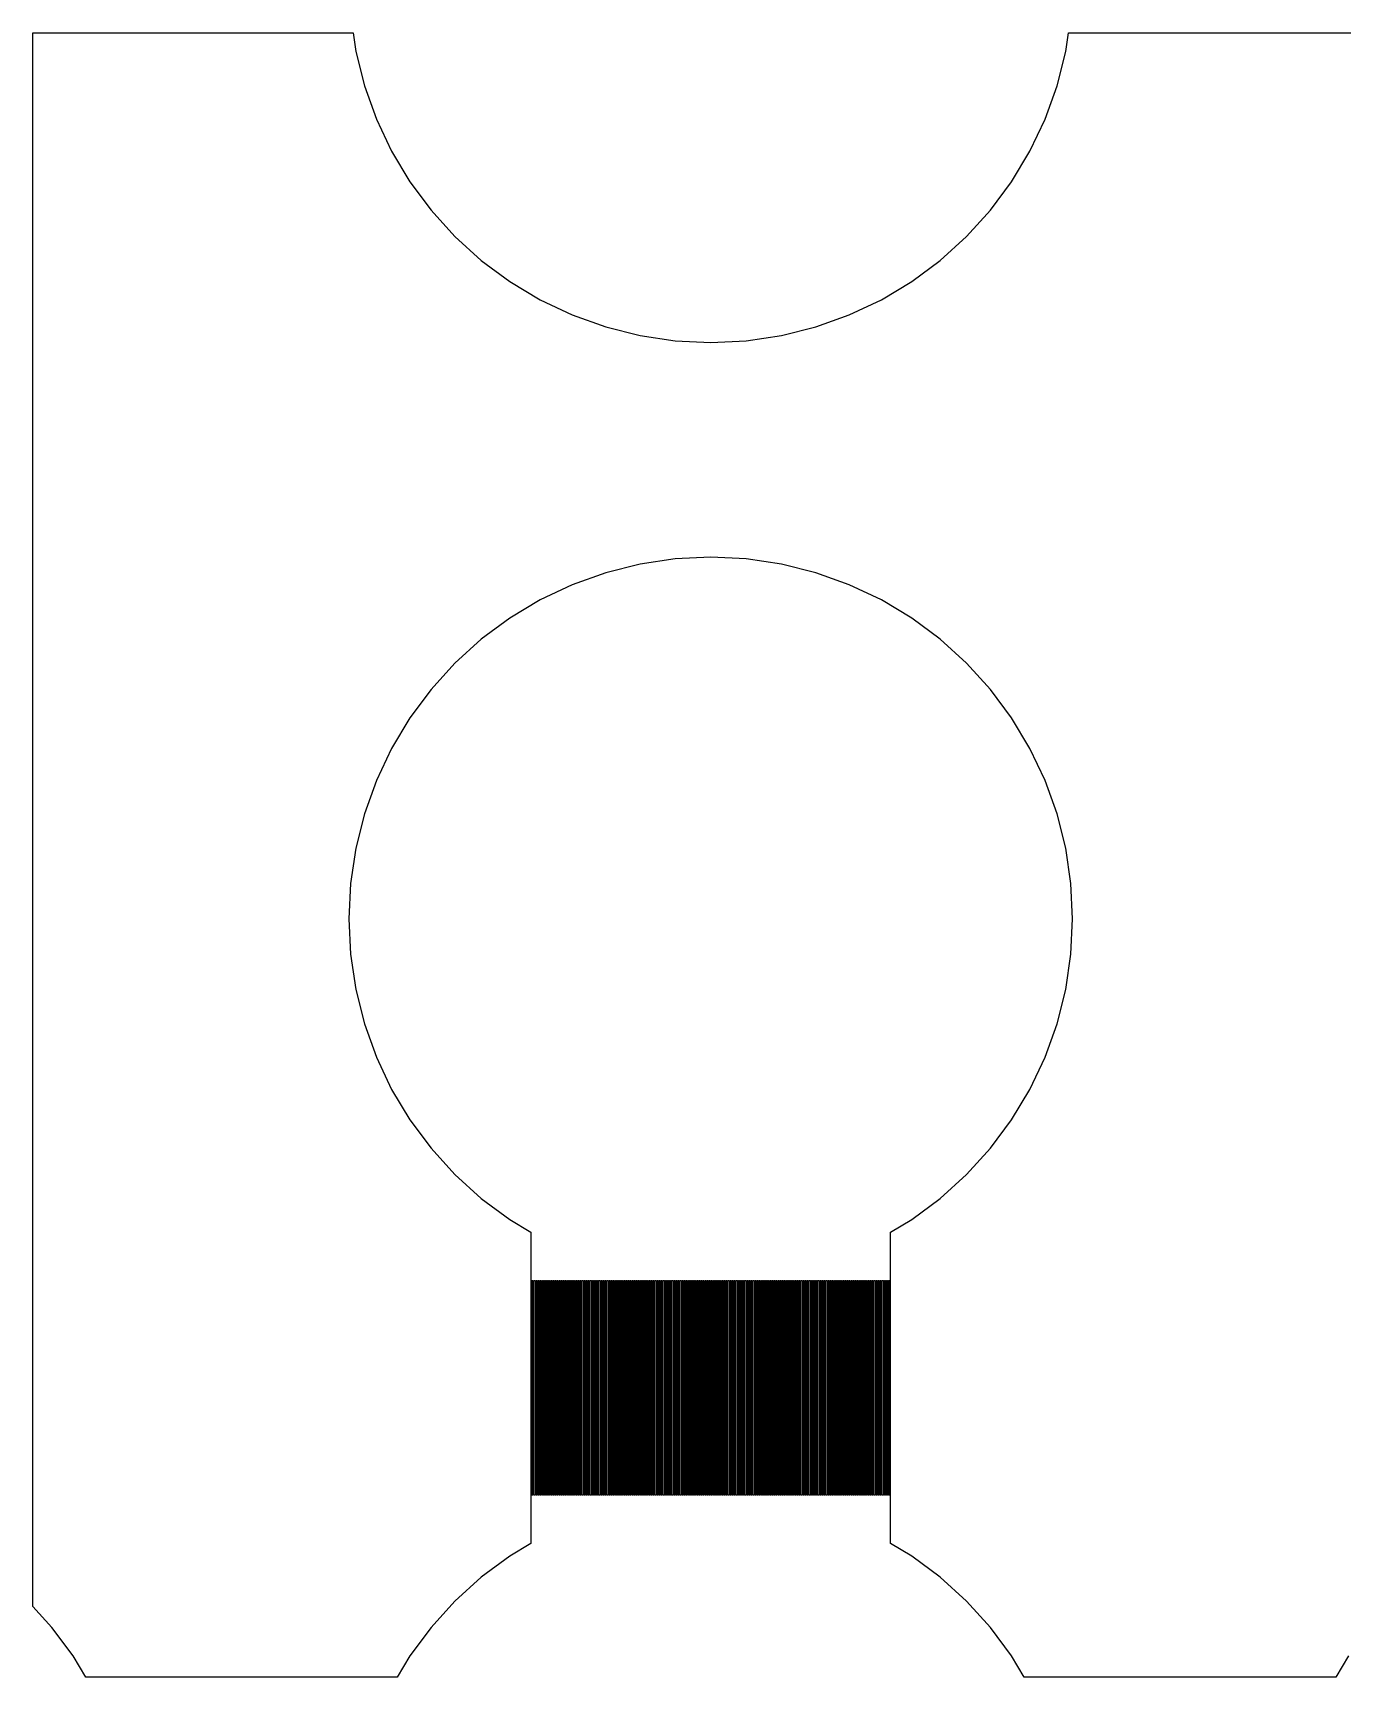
# Model space of a CAD drawing. Extents: x -10 to 91, y -24 to 82.
# Drawn here: x 28 to 40.55, y 37.23 to 53 of the extents above; entities that cross this region are included whole.
import ezdxf

# ---------------------------------------------------------------- set-up
doc = ezdxf.new("R2010")
doc.units = 0

msp = doc.modelspace()

# ---------------------------------------------------------------- linework, layer by layer
for p, q in [((28, 37.9025), (28, 53)), ((28, 53), (31.0704, 53)), ((31.0704, 53), (31.0967, 52.823)), ((37.9033, 52.823), (37.9296, 53)), ((37.9296, 53), (53, 53)), ((31.0967, 52.823), (31.1794, 52.4927)), ((37.8206, 52.4927), (37.9033, 52.823)), ((31.1794, 52.4927), (31.2941, 52.1721)), ((37.7059, 52.1721), (37.8206, 52.4927)), ((31.2941, 52.1721), (31.4397, 51.8643)), ((37.5603, 51.8643), (37.7059, 52.1721)), ((31.4397, 51.8643), (31.6148, 51.5722)), ((37.3852, 51.5722), (37.5603, 51.8643)), ((31.6148, 51.5722), (31.8177, 51.2987)), ((37.1823, 51.2987), (37.3852, 51.5722)), ((31.8177, 51.2987), (32.0463, 51.0463)), ((36.9537, 51.0463), (37.1823, 51.2987)), ((32.0463, 51.0463), (32.2987, 50.8177)), ((36.7013, 50.8177), (36.9537, 51.0463)), ((32.2987, 50.8177), (32.5722, 50.6148)), ((36.4278, 50.6148), (36.7013, 50.8177)), ((32.5722, 50.6148), (32.8643, 50.4397)), ((36.1357, 50.4397), (36.4278, 50.6148)), ((32.8643, 50.4397), (33.1721, 50.2941)), ((35.8279, 50.2941), (36.1357, 50.4397)), ((33.1721, 50.2941), (33.4927, 50.1794)), ((33.4927, 50.1794), (33.823, 50.0967)), ((35.177, 50.0967), (35.5073, 50.1794)), ((35.5073, 50.1794), (35.8279, 50.2941)), ((33.823, 50.0967), (34.1599, 50.0467)), ((34.1599, 50.0467), (34.5, 50.03)), ((34.5, 50.03), (34.8401, 50.0467)), ((34.8401, 50.0467), (35.177, 50.0967)), ((34.5, 47.97), (34.1599, 47.9533)), ((34.8401, 47.9533), (34.5, 47.97)), ((33.4927, 47.8206), (33.1721, 47.7059)), ((33.823, 47.9033), (33.4927, 47.8206)), ((34.1599, 47.9533), (33.823, 47.9033)), ((35.177, 47.9033), (34.8401, 47.9533)), ((35.5073, 47.8206), (35.177, 47.9033)), ((35.8279, 47.7059), (35.5073, 47.8206)), ((33.1721, 47.7059), (32.8643, 47.5603)), ((36.1357, 47.5603), (35.8279, 47.7059)), ((32.8643, 47.5603), (32.5722, 47.3852)), ((36.4278, 47.3852), (36.1357, 47.5603)), ((32.5722, 47.3852), (32.2987, 47.1823)), ((36.7013, 47.1823), (36.4278, 47.3852)), ((32.2987, 47.1823), (32.0463, 46.9537)), ((36.9537, 46.9537), (36.7013, 47.1823)), ((32.0463, 46.9537), (31.8177, 46.7013)), ((37.1823, 46.7013), (36.9537, 46.9537)), ((31.8177, 46.7013), (31.6148, 46.4278)), ((37.3852, 46.4278), (37.1823, 46.7013)), ((31.6148, 46.4278), (31.4397, 46.1357)), ((37.5603, 46.1357), (37.3852, 46.4278)), ((31.4397, 46.1357), (31.2941, 45.8279)), ((37.7059, 45.8279), (37.5603, 46.1357)), ((31.2941, 45.8279), (31.1794, 45.5073)), ((37.8206, 45.5073), (37.7059, 45.8279)), ((31.1794, 45.5073), (31.0967, 45.177)), ((37.9033, 45.177), (37.8206, 45.5073)), ((31.0967, 45.177), (31.0467, 44.8401)), ((37.9533, 44.8401), (37.9033, 45.177)), ((31.0467, 44.8401), (31.03, 44.5)), ((37.97, 44.5), (37.9533, 44.8401)), ((31.03, 44.5), (31.0467, 44.1599)), ((37.9533, 44.1599), (37.97, 44.5)), ((31.0467, 44.1599), (31.0967, 43.823)), ((37.9033, 43.823), (37.9533, 44.1599)), ((31.0967, 43.823), (31.1794, 43.4927)), ((37.8206, 43.4927), (37.9033, 43.823)), ((31.1794, 43.4927), (31.2941, 43.1721)), ((37.7059, 43.1721), (37.8206, 43.4927)), ((31.2941, 43.1721), (31.4397, 42.8642)), ((37.5603, 42.8642), (37.7059, 43.1721)), ((31.4397, 42.8642), (31.6148, 42.5722)), ((37.3852, 42.5722), (37.5603, 42.8642)), ((31.6148, 42.5722), (31.8177, 42.2986)), ((37.1823, 42.2986), (37.3852, 42.5722)), ((31.8177, 42.2986), (32.0463, 42.0463)), ((36.9537, 42.0463), (37.1823, 42.2986)), ((32.0463, 42.0463), (32.2987, 41.8176)), ((36.7013, 41.8176), (36.9537, 42.0463)), ((32.2987, 41.8176), (32.5722, 41.6148)), ((36.4278, 41.6148), (36.7013, 41.8176)), ((32.5722, 41.6148), (32.775, 41.4932)), ((32.775, 41.4932), (32.775, 38.5068)), ((36.225, 41.4932), (36.4278, 41.6148)), ((36.225, 38.5068), (36.225, 41.4932)), ((32.785, 38.97), (32.785, 41.03)), ((32.785, 41.03), (32.795, 41.03)), ((32.795, 41.03), (32.795, 38.97)), ((32.805, 38.97), (32.805, 41.03)), ((32.805, 41.03), (32.815, 41.03)), ((32.815, 41.03), (32.815, 38.97)), ((32.825, 38.97), (32.825, 41.03)), ((32.825, 41.03), (32.835, 41.03)), ((32.835, 41.03), (32.835, 38.97)), ((32.845, 38.97), (32.845, 41.03)), ((32.845, 41.03), (32.855, 41.03)), ((32.855, 41.03), (32.855, 38.97)), ((32.865, 38.97), (32.865, 41.03)), ((32.865, 41.03), (32.875, 41.03)), ((32.875, 41.03), (32.875, 38.97)), ((32.885, 38.97), (32.885, 41.03)), ((32.885, 41.03), (32.895, 41.03)), ((32.895, 41.03), (32.895, 38.97)), ((32.905, 38.97), (32.905, 41.03)), ((32.905, 41.03), (32.915, 41.03)), ((32.915, 41.03), (32.915, 38.97)), ((32.925, 38.97), (32.925, 41.03)), ((32.925, 41.03), (32.935, 41.03)), ((32.935, 41.03), (32.935, 38.97)), ((32.945, 38.97), (32.945, 41.03)), ((32.945, 41.03), (32.955, 41.03)), ((32.955, 41.03), (32.955, 38.97)), ((32.965, 38.97), (32.965, 41.03)), ((32.965, 41.03), (32.975, 41.03)), ((32.975, 41.03), (32.975, 38.97)), ((32.985, 38.97), (32.985, 41.03)), ((32.985, 41.03), (32.995, 41.03)), ((32.995, 41.03), (32.995, 38.97)), ((33.005, 38.97), (33.005, 41.03)), ((33.005, 41.03), (33.015, 41.03)), ((33.015, 41.03), (33.015, 38.97)), ((33.025, 38.97), (33.025, 41.03)), ((33.025, 41.03), (33.035, 41.03)), ((33.035, 41.03), (33.035, 38.97)), ((33.045, 38.97), (33.045, 41.03)), ((33.045, 41.03), (33.055, 41.03)), ((33.055, 41.03), (33.055, 38.97)), ((33.065, 38.97), (33.065, 41.03)), ((33.065, 41.03), (33.075, 41.03)), ((33.075, 41.03), (33.075, 38.97)), ((33.085, 38.97), (33.085, 41.03)), ((33.085, 41.03), (33.095, 41.03)), ((33.095, 41.03), (33.095, 38.97)), ((33.105, 38.97), (33.105, 41.03)), ((33.105, 41.03), (33.115, 41.03)), ((33.115, 41.03), (33.115, 38.97)), ((33.125, 38.97), (33.125, 41.03)), ((33.125, 41.03), (33.135, 41.03)), ((33.135, 41.03), (33.135, 38.97)), ((33.145, 38.97), (33.145, 41.03)), ((33.145, 41.03), (33.155, 41.03)), ((33.155, 41.03), (33.155, 38.97)), ((33.165, 38.97), (33.165, 41.03)), ((33.165, 41.03), (33.175, 41.03)), ((33.175, 41.03), (33.175, 38.97)), ((33.185, 38.97), (33.185, 41.03)), ((33.185, 41.03), (33.195, 41.03)), ((33.195, 41.03), (33.195, 38.97)), ((33.205, 38.97), (33.205, 41.03)), ((33.205, 41.03), (33.215, 41.03)), ((33.215, 41.03), (33.215, 38.97)), ((33.225, 38.97), (33.225, 41.03)), ((33.225, 41.03), (33.235, 41.03)), ((33.235, 41.03), (33.235, 38.97)), ((33.245, 38.97), (33.245, 41.03)), ((33.245, 41.03), (33.255, 41.03)), ((33.255, 41.03), (33.255, 38.97)), ((33.265, 38.97), (33.265, 41.03)), ((33.265, 41.03), (33.275, 41.03)), ((33.275, 41.03), (33.275, 38.97)), ((33.285, 38.97), (33.285, 41.03)), ((33.285, 41.03), (33.295, 41.03)), ((33.295, 41.03), (33.295, 38.97)), ((33.305, 38.97), (33.305, 41.03)), ((33.305, 41.03), (33.315, 41.03)), ((33.315, 41.03), (33.315, 38.97)), ((33.325, 38.97), (33.325, 41.03)), ((33.325, 41.03), (33.335, 41.03)), ((33.335, 41.03), (33.335, 38.97)), ((33.345, 38.97), (33.345, 41.03)), ((33.345, 41.03), (33.355, 41.03)), ((33.355, 41.03), (33.355, 38.97)), ((33.365, 38.97), (33.365, 41.03)), ((33.365, 41.03), (33.375, 41.03)), ((33.375, 41.03), (33.375, 38.97)), ((33.385, 38.97), (33.385, 41.03)), ((33.385, 41.03), (33.395, 41.03)), ((33.395, 41.03), (33.395, 38.97)), ((33.405, 38.97), (33.405, 41.03)), ((33.405, 41.03), (33.415, 41.03)), ((33.415, 41.03), (33.415, 38.97)), ((33.425, 38.97), (33.425, 41.03)), ((33.425, 41.03), (33.435, 41.03)), ((33.435, 41.03), (33.435, 38.97)), ((33.445, 38.97), (33.445, 41.03)), ((33.445, 41.03), (33.455, 41.03)), ((33.455, 41.03), (33.455, 38.97)), ((33.465, 38.97), (33.465, 41.03)), ((33.465, 41.03), (33.475, 41.03)), ((33.475, 41.03), (33.475, 38.97)), ((33.485, 38.97), (33.485, 41.03)), ((33.485, 41.03), (33.495, 41.03)), ((33.495, 41.03), (33.495, 38.97)), ((33.505, 38.97), (33.505, 41.03)), ((33.505, 41.03), (33.515, 41.03)), ((33.515, 41.03), (33.515, 38.97)), ((33.525, 38.97), (33.525, 41.03)), ((33.525, 41.03), (33.535, 41.03)), ((33.535, 41.03), (33.535, 38.97)), ((33.545, 38.97), (33.545, 41.03)), ((33.545, 41.03), (33.555, 41.03)), ((33.555, 41.03), (33.555, 38.97)), ((33.565, 38.97), (33.565, 41.03)), ((33.565, 41.03), (33.575, 41.03)), ((33.575, 41.03), (33.575, 38.97)), ((33.585, 38.97), (33.585, 41.03)), ((33.585, 41.03), (33.595, 41.03)), ((33.595, 41.03), (33.595, 38.97)), ((33.605, 38.97), (33.605, 41.03)), ((33.605, 41.03), (33.615, 41.03)), ((33.615, 41.03), (33.615, 38.97)), ((33.625, 38.97), (33.625, 41.03)), ((33.625, 41.03), (33.635, 41.03)), ((33.635, 41.03), (33.635, 38.97)), ((33.645, 38.97), (33.645, 41.03)), ((33.645, 41.03), (33.655, 41.03)), ((33.655, 41.03), (33.655, 38.97)), ((33.665, 38.97), (33.665, 41.03)), ((33.665, 41.03), (33.675, 41.03)), ((33.675, 41.03), (33.675, 38.97)), ((33.685, 38.97), (33.685, 41.03)), ((33.685, 41.03), (33.695, 41.03)), ((33.695, 41.03), (33.695, 38.97)), ((33.705, 38.97), (33.705, 41.03)), ((33.705, 41.03), (33.715, 41.03)), ((33.715, 41.03), (33.715, 38.97)), ((33.725, 38.97), (33.725, 41.03)), ((33.725, 41.03), (33.735, 41.03)), ((33.735, 41.03), (33.735, 38.97)), ((33.745, 38.97), (33.745, 41.03)), ((33.745, 41.03), (33.755, 41.03)), ((33.755, 41.03), (33.755, 38.97)), ((33.765, 38.97), (33.765, 41.03)), ((33.765, 41.03), (33.775, 41.03)), ((33.775, 41.03), (33.775, 38.97)), ((33.785, 38.97), (33.785, 41.03)), ((33.785, 41.03), (33.795, 41.03)), ((33.795, 41.03), (33.795, 38.97)), ((33.805, 38.97), (33.805, 41.03)), ((33.805, 41.03), (33.815, 41.03)), ((33.815, 41.03), (33.815, 38.97)), ((33.825, 38.97), (33.825, 41.03)), ((33.825, 41.03), (33.835, 41.03)), ((33.835, 41.03), (33.835, 38.97)), ((33.845, 38.97), (33.845, 41.03)), ((33.845, 41.03), (33.855, 41.03)), ((33.855, 41.03), (33.855, 38.97)), ((33.865, 38.97), (33.865, 41.03)), ((33.865, 41.03), (33.875, 41.03)), ((33.875, 41.03), (33.875, 38.97)), ((33.885, 38.97), (33.885, 41.03)), ((33.885, 41.03), (33.895, 41.03)), ((33.895, 41.03), (33.895, 38.97)), ((33.905, 38.97), (33.905, 41.03)), ((33.905, 41.03), (33.915, 41.03)), ((33.915, 41.03), (33.915, 38.97)), ((33.925, 38.97), (33.925, 41.03)), ((33.925, 41.03), (33.935, 41.03)), ((33.935, 41.03), (33.935, 38.97)), ((33.945, 38.97), (33.945, 41.03)), ((33.945, 41.03), (33.955, 41.03)), ((33.955, 41.03), (33.955, 38.97)), ((33.965, 38.97), (33.965, 41.03)), ((33.965, 41.03), (33.975, 41.03)), ((33.975, 41.03), (33.975, 38.97)), ((33.985, 38.97), (33.985, 41.03)), ((33.985, 41.03), (33.995, 41.03)), ((33.995, 41.03), (33.995, 38.97)), ((34.005, 38.97), (34.005, 41.03)), ((34.005, 41.03), (34.015, 41.03)), ((34.015, 41.03), (34.015, 38.97)), ((34.025, 38.97), (34.025, 41.03)), ((34.025, 41.03), (34.035, 41.03)), ((34.035, 41.03), (34.035, 38.97)), ((34.045, 38.97), (34.045, 41.03)), ((34.045, 41.03), (34.055, 41.03)), ((34.055, 41.03), (34.055, 38.97)), ((34.065, 38.97), (34.065, 41.03)), ((34.065, 41.03), (34.075, 41.03)), ((34.075, 41.03), (34.075, 38.97)), ((34.085, 38.97), (34.085, 41.03)), ((34.085, 41.03), (34.095, 41.03)), ((34.095, 41.03), (34.095, 38.97)), ((34.105, 38.97), (34.105, 41.03)), ((34.105, 41.03), (34.115, 41.03)), ((34.115, 41.03), (34.115, 38.97)), ((34.125, 38.97), (34.125, 41.03)), ((34.125, 41.03), (34.135, 41.03)), ((34.135, 41.03), (34.135, 38.97)), ((34.145, 38.97), (34.145, 41.03)), ((34.145, 41.03), (34.155, 41.03)), ((34.155, 41.03), (34.155, 38.97)), ((34.165, 38.97), (34.165, 41.03)), ((34.165, 41.03), (34.175, 41.03)), ((34.175, 41.03), (34.175, 38.97)), ((34.185, 38.97), (34.185, 41.03)), ((34.185, 41.03), (34.195, 41.03)), ((34.195, 41.03), (34.195, 38.97)), ((34.205, 38.97), (34.205, 41.03)), ((34.205, 41.03), (34.215, 41.03)), ((34.215, 41.03), (34.215, 38.97)), ((34.225, 38.97), (34.225, 41.03)), ((34.225, 41.03), (34.235, 41.03)), ((34.235, 41.03), (34.235, 38.97)), ((34.245, 38.97), (34.245, 41.03)), ((34.245, 41.03), (34.255, 41.03)), ((34.255, 41.03), (34.255, 38.97)), ((34.265, 38.97), (34.265, 41.03)), ((34.265, 41.03), (34.275, 41.03)), ((34.275, 41.03), (34.275, 38.97)), ((34.285, 38.97), (34.285, 41.03)), ((34.285, 41.03), (34.295, 41.03)), ((34.295, 41.03), (34.295, 38.97)), ((34.305, 38.97), (34.305, 41.03)), ((34.305, 41.03), (34.315, 41.03)), ((34.315, 41.03), (34.315, 38.97)), ((34.325, 38.97), (34.325, 41.03)), ((34.325, 41.03), (34.335, 41.03)), ((34.335, 41.03), (34.335, 38.97)), ((34.345, 38.97), (34.345, 41.03)), ((34.345, 41.03), (34.355, 41.03)), ((34.355, 41.03), (34.355, 38.97)), ((34.365, 38.97), (34.365, 41.03)), ((34.365, 41.03), (34.375, 41.03)), ((34.375, 41.03), (34.375, 38.97)), ((34.385, 38.97), (34.385, 41.03)), ((34.385, 41.03), (34.395, 41.03)), ((34.395, 41.03), (34.395, 38.97)), ((34.405, 38.97), (34.405, 41.03)), ((34.405, 41.03), (34.415, 41.03)), ((34.415, 41.03), (34.415, 38.97)), ((34.425, 38.97), (34.425, 41.03)), ((34.425, 41.03), (34.435, 41.03)), ((34.435, 41.03), (34.435, 38.97)), ((34.445, 38.97), (34.445, 41.03)), ((34.445, 41.03), (34.455, 41.03)), ((34.455, 41.03), (34.455, 38.97)), ((34.465, 38.97), (34.465, 41.03)), ((34.465, 41.03), (34.475, 41.03)), ((34.475, 41.03), (34.475, 38.97)), ((34.485, 38.97), (34.485, 41.03)), ((34.485, 41.03), (34.495, 41.03)), ((34.495, 41.03), (34.495, 38.97)), ((34.505, 38.97), (34.505, 41.03)), ((34.505, 41.03), (34.515, 41.03)), ((34.515, 41.03), (34.515, 38.97)), ((34.525, 38.97), (34.525, 41.03)), ((34.525, 41.03), (34.535, 41.03)), ((34.535, 41.03), (34.535, 38.97)), ((34.545, 38.97), (34.545, 41.03)), ((34.545, 41.03), (34.555, 41.03)), ((34.555, 41.03), (34.555, 38.97)), ((34.565, 38.97), (34.565, 41.03)), ((34.565, 41.03), (34.575, 41.03)), ((34.575, 41.03), (34.575, 38.97)), ((34.585, 38.97), (34.585, 41.03)), ((34.585, 41.03), (34.595, 41.03)), ((34.595, 41.03), (34.595, 38.97)), ((34.605, 38.97), (34.605, 41.03)), ((34.605, 41.03), (34.615, 41.03)), ((34.615, 41.03), (34.615, 38.97)), ((34.625, 38.97), (34.625, 41.03)), ((34.625, 41.03), (34.635, 41.03)), ((34.635, 41.03), (34.635, 38.97)), ((34.645, 38.97), (34.645, 41.03)), ((34.645, 41.03), (34.655, 41.03)), ((34.655, 41.03), (34.655, 38.97)), ((34.665, 38.97), (34.665, 41.03)), ((34.665, 41.03), (34.675, 41.03)), ((34.675, 41.03), (34.675, 38.97)), ((34.685, 38.97), (34.685, 41.03)), ((34.685, 41.03), (34.695, 41.03)), ((34.695, 41.03), (34.695, 38.97)), ((34.705, 38.97), (34.705, 41.03)), ((34.705, 41.03), (34.715, 41.03)), ((34.715, 41.03), (34.715, 38.97)), ((34.725, 38.97), (34.725, 41.03)), ((34.725, 41.03), (34.735, 41.03)), ((34.735, 41.03), (34.735, 38.97)), ((34.745, 38.97), (34.745, 41.03)), ((34.745, 41.03), (34.755, 41.03)), ((34.755, 41.03), (34.755, 38.97)), ((34.765, 38.97), (34.765, 41.03)), ((34.765, 41.03), (34.775, 41.03)), ((34.775, 41.03), (34.775, 38.97)), ((34.785, 38.97), (34.785, 41.03)), ((34.785, 41.03), (34.795, 41.03)), ((34.795, 41.03), (34.795, 38.97)), ((34.805, 38.97), (34.805, 41.03)), ((34.805, 41.03), (34.815, 41.03)), ((34.815, 41.03), (34.815, 38.97)), ((34.825, 38.97), (34.825, 41.03)), ((34.825, 41.03), (34.835, 41.03)), ((34.835, 41.03), (34.835, 38.97)), ((34.845, 38.97), (34.845, 41.03)), ((34.845, 41.03), (34.855, 41.03)), ((34.855, 41.03), (34.855, 38.97)), ((34.865, 38.97), (34.865, 41.03)), ((34.865, 41.03), (34.875, 41.03)), ((34.875, 41.03), (34.875, 38.97)), ((34.885, 38.97), (34.885, 41.03)), ((34.885, 41.03), (34.895, 41.03)), ((34.895, 41.03), (34.895, 38.97)), ((34.905, 38.97), (34.905, 41.03)), ((34.905, 41.03), (34.915, 41.03)), ((34.915, 41.03), (34.915, 38.97)), ((34.925, 38.97), (34.925, 41.03)), ((34.925, 41.03), (34.935, 41.03)), ((34.935, 41.03), (34.935, 38.97)), ((34.945, 38.97), (34.945, 41.03)), ((34.945, 41.03), (34.955, 41.03)), ((34.955, 41.03), (34.955, 38.97)), ((34.965, 38.97), (34.965, 41.03)), ((34.965, 41.03), (34.975, 41.03)), ((34.975, 41.03), (34.975, 38.97)), ((34.985, 38.97), (34.985, 41.03)), ((34.985, 41.03), (34.995, 41.03)), ((34.995, 41.03), (34.995, 38.97)), ((35.005, 38.97), (35.005, 41.03)), ((35.005, 41.03), (35.015, 41.03)), ((35.015, 41.03), (35.015, 38.97)), ((35.025, 38.97), (35.025, 41.03)), ((35.025, 41.03), (35.035, 41.03)), ((35.035, 41.03), (35.035, 38.97)), ((35.045, 38.97), (35.045, 41.03)), ((35.045, 41.03), (35.055, 41.03)), ((35.055, 41.03), (35.055, 38.97)), ((35.065, 38.97), (35.065, 41.03)), ((35.065, 41.03), (35.075, 41.03)), ((35.075, 41.03), (35.075, 38.97)), ((35.085, 38.97), (35.085, 41.03)), ((35.085, 41.03), (35.095, 41.03)), ((35.095, 41.03), (35.095, 38.97)), ((35.105, 38.97), (35.105, 41.03)), ((35.105, 41.03), (35.115, 41.03)), ((35.115, 41.03), (35.115, 38.97)), ((35.125, 38.97), (35.125, 41.03)), ((35.125, 41.03), (35.135, 41.03)), ((35.135, 41.03), (35.135, 38.97)), ((35.145, 38.97), (35.145, 41.03)), ((35.145, 41.03), (35.155, 41.03)), ((35.155, 41.03), (35.155, 38.97)), ((35.165, 38.97), (35.165, 41.03)), ((35.165, 41.03), (35.175, 41.03)), ((35.175, 41.03), (35.175, 38.97)), ((35.185, 38.97), (35.185, 41.03)), ((35.185, 41.03), (35.195, 41.03)), ((35.195, 41.03), (35.195, 38.97)), ((35.205, 38.97), (35.205, 41.03)), ((35.205, 41.03), (35.215, 41.03)), ((35.215, 41.03), (35.215, 38.97)), ((35.225, 38.97), (35.225, 41.03)), ((35.225, 41.03), (35.235, 41.03)), ((35.235, 41.03), (35.235, 38.97)), ((35.245, 38.97), (35.245, 41.03)), ((35.245, 41.03), (35.255, 41.03)), ((35.255, 41.03), (35.255, 38.97)), ((35.265, 38.97), (35.265, 41.03)), ((35.265, 41.03), (35.275, 41.03)), ((35.275, 41.03), (35.275, 38.97)), ((35.285, 38.97), (35.285, 41.03)), ((35.285, 41.03), (35.295, 41.03)), ((35.295, 41.03), (35.295, 38.97)), ((35.305, 38.97), (35.305, 41.03)), ((35.305, 41.03), (35.315, 41.03)), ((35.315, 41.03), (35.315, 38.97)), ((35.325, 38.97), (35.325, 41.03)), ((35.325, 41.03), (35.335, 41.03)), ((35.335, 41.03), (35.335, 38.97)), ((35.345, 38.97), (35.345, 41.03)), ((35.345, 41.03), (35.355, 41.03)), ((35.355, 41.03), (35.355, 38.97)), ((35.365, 38.97), (35.365, 41.03)), ((35.365, 41.03), (35.375, 41.03)), ((35.375, 41.03), (35.375, 38.97)), ((35.385, 38.97), (35.385, 41.03)), ((35.385, 41.03), (35.395, 41.03)), ((35.395, 41.03), (35.395, 38.97)), ((35.405, 38.97), (35.405, 41.03)), ((35.405, 41.03), (35.415, 41.03)), ((35.415, 41.03), (35.415, 38.97)), ((35.425, 38.97), (35.425, 41.03)), ((35.425, 41.03), (35.435, 41.03)), ((35.435, 41.03), (35.435, 38.97)), ((35.445, 38.97), (35.445, 41.03)), ((35.445, 41.03), (35.455, 41.03)), ((35.455, 41.03), (35.455, 38.97)), ((35.465, 38.97), (35.465, 41.03)), ((35.465, 41.03), (35.475, 41.03)), ((35.475, 41.03), (35.475, 38.97)), ((35.485, 38.97), (35.485, 41.03)), ((35.485, 41.03), (35.495, 41.03)), ((35.495, 41.03), (35.495, 38.97)), ((35.505, 38.97), (35.505, 41.03)), ((35.505, 41.03), (35.515, 41.03)), ((35.515, 41.03), (35.515, 38.97)), ((35.525, 38.97), (35.525, 41.03)), ((35.525, 41.03), (35.535, 41.03)), ((35.535, 41.03), (35.535, 38.97)), ((35.545, 38.97), (35.545, 41.03)), ((35.545, 41.03), (35.555, 41.03)), ((35.555, 41.03), (35.555, 38.97)), ((35.565, 38.97), (35.565, 41.03)), ((35.565, 41.03), (35.575, 41.03)), ((35.575, 41.03), (35.575, 38.97)), ((35.585, 38.97), (35.585, 41.03)), ((35.585, 41.03), (35.595, 41.03)), ((35.595, 41.03), (35.595, 38.97)), ((35.605, 38.97), (35.605, 41.03)), ((35.605, 41.03), (35.615, 41.03)), ((35.615, 41.03), (35.615, 38.97)), ((35.625, 38.97), (35.625, 41.03)), ((35.625, 41.03), (35.635, 41.03)), ((35.635, 41.03), (35.635, 38.97)), ((35.645, 38.97), (35.645, 41.03)), ((35.645, 41.03), (35.655, 41.03)), ((35.655, 41.03), (35.655, 38.97)), ((35.665, 38.97), (35.665, 41.03)), ((35.665, 41.03), (35.675, 41.03)), ((35.675, 41.03), (35.675, 38.97)), ((35.685, 38.97), (35.685, 41.03)), ((35.685, 41.03), (35.695, 41.03)), ((35.695, 41.03), (35.695, 38.97)), ((35.705, 38.97), (35.705, 41.03)), ((35.705, 41.03), (35.715, 41.03)), ((35.715, 41.03), (35.715, 38.97)), ((35.725, 38.97), (35.725, 41.03)), ((35.725, 41.03), (35.735, 41.03)), ((35.735, 41.03), (35.735, 38.97)), ((35.745, 38.97), (35.745, 41.03)), ((35.745, 41.03), (35.755, 41.03)), ((35.755, 41.03), (35.755, 38.97)), ((35.765, 38.97), (35.765, 41.03)), ((35.765, 41.03), (35.775, 41.03)), ((35.775, 41.03), (35.775, 38.97)), ((35.785, 38.97), (35.785, 41.03)), ((35.785, 41.03), (35.795, 41.03)), ((35.795, 41.03), (35.795, 38.97)), ((35.805, 38.97), (35.805, 41.03)), ((35.805, 41.03), (35.815, 41.03)), ((35.815, 41.03), (35.815, 38.97)), ((35.825, 38.97), (35.825, 41.03)), ((35.825, 41.03), (35.835, 41.03)), ((35.835, 41.03), (35.835, 38.97)), ((35.845, 38.97), (35.845, 41.03)), ((35.845, 41.03), (35.855, 41.03)), ((35.855, 41.03), (35.855, 38.97)), ((35.865, 38.97), (35.865, 41.03)), ((35.865, 41.03), (35.875, 41.03)), ((35.875, 41.03), (35.875, 38.97)), ((35.885, 38.97), (35.885, 41.03)), ((35.885, 41.03), (35.895, 41.03)), ((35.895, 41.03), (35.895, 38.97)), ((35.905, 38.97), (35.905, 41.03)), ((35.905, 41.03), (35.915, 41.03)), ((35.915, 41.03), (35.915, 38.97)), ((35.925, 38.97), (35.925, 41.03)), ((35.925, 41.03), (35.935, 41.03)), ((35.935, 41.03), (35.935, 38.97)), ((35.945, 38.97), (35.945, 41.03)), ((35.945, 41.03), (35.955, 41.03)), ((35.955, 41.03), (35.955, 38.97)), ((35.965, 38.97), (35.965, 41.03)), ((35.965, 41.03), (35.975, 41.03)), ((35.975, 41.03), (35.975, 38.97)), ((35.985, 38.97), (35.985, 41.03)), ((35.985, 41.03), (35.995, 41.03)), ((35.995, 41.03), (35.995, 38.97)), ((36.005, 38.97), (36.005, 41.03)), ((36.005, 41.03), (36.015, 41.03)), ((36.015, 41.03), (36.015, 38.97)), ((36.025, 38.97), (36.025, 41.03)), ((36.025, 41.03), (36.035, 41.03)), ((36.035, 41.03), (36.035, 38.97)), ((36.045, 38.97), (36.045, 41.03)), ((36.045, 41.03), (36.055, 41.03)), ((36.055, 41.03), (36.055, 38.97)), ((36.065, 38.97), (36.065, 41.03)), ((36.065, 41.03), (36.075, 41.03)), ((36.075, 41.03), (36.075, 38.97)), ((36.085, 38.97), (36.085, 41.03)), ((36.085, 41.03), (36.095, 41.03)), ((36.095, 41.03), (36.095, 38.97)), ((36.105, 38.97), (36.105, 41.03)), ((36.105, 41.03), (36.115, 41.03)), ((36.115, 41.03), (36.115, 38.97)), ((36.125, 38.97), (36.125, 41.03)), ((36.125, 41.03), (36.135, 41.03)), ((36.135, 41.03), (36.135, 38.97)), ((36.145, 38.97), (36.145, 41.03)), ((36.145, 41.03), (36.155, 41.03)), ((36.155, 41.03), (36.155, 38.97)), ((36.165, 38.97), (36.165, 41.03)), ((36.165, 41.03), (36.175, 41.03)), ((36.175, 41.03), (36.175, 38.97)), ((36.185, 38.97), (36.185, 41.03)), ((36.185, 41.03), (36.195, 41.03)), ((36.195, 41.03), (36.195, 38.97)), ((36.205, 38.97), (36.205, 41.03)), ((36.205, 41.03), (36.215, 41.03)), ((36.215, 41.03), (36.215, 38.97)), ((32.795, 38.97), (32.785, 38.97)), ((32.815, 38.97), (32.805, 38.97)), ((32.835, 38.97), (32.825, 38.97)), ((32.855, 38.97), (32.845, 38.97)), ((32.875, 38.97), (32.865, 38.97)), ((32.895, 38.97), (32.885, 38.97)), ((32.915, 38.97), (32.905, 38.97)), ((32.935, 38.97), (32.925, 38.97)), ((32.955, 38.97), (32.945, 38.97)), ((32.975, 38.97), (32.965, 38.97)), ((32.995, 38.97), (32.985, 38.97)), ((33.015, 38.97), (33.005, 38.97)), ((33.035, 38.97), (33.025, 38.97)), ((33.055, 38.97), (33.045, 38.97)), ((33.075, 38.97), (33.065, 38.97)), ((33.095, 38.97), (33.085, 38.97)), ((33.115, 38.97), (33.105, 38.97)), ((33.135, 38.97), (33.125, 38.97)), ((33.155, 38.97), (33.145, 38.97)), ((33.175, 38.97), (33.165, 38.97)), ((33.195, 38.97), (33.185, 38.97)), ((33.215, 38.97), (33.205, 38.97)), ((33.235, 38.97), (33.225, 38.97)), ((33.255, 38.97), (33.245, 38.97)), ((33.275, 38.97), (33.265, 38.97)), ((33.295, 38.97), (33.285, 38.97)), ((33.315, 38.97), (33.305, 38.97)), ((33.335, 38.97), (33.325, 38.97)), ((33.355, 38.97), (33.345, 38.97)), ((33.375, 38.97), (33.365, 38.97)), ((33.395, 38.97), (33.385, 38.97)), ((33.415, 38.97), (33.405, 38.97)), ((33.435, 38.97), (33.425, 38.97)), ((33.455, 38.97), (33.445, 38.97)), ((33.475, 38.97), (33.465, 38.97)), ((33.495, 38.97), (33.485, 38.97)), ((33.515, 38.97), (33.505, 38.97)), ((33.535, 38.97), (33.525, 38.97)), ((33.555, 38.97), (33.545, 38.97)), ((33.575, 38.97), (33.565, 38.97)), ((33.595, 38.97), (33.585, 38.97)), ((33.615, 38.97), (33.605, 38.97)), ((33.635, 38.97), (33.625, 38.97)), ((33.655, 38.97), (33.645, 38.97)), ((33.675, 38.97), (33.665, 38.97)), ((33.695, 38.97), (33.685, 38.97)), ((33.715, 38.97), (33.705, 38.97)), ((33.735, 38.97), (33.725, 38.97)), ((33.755, 38.97), (33.745, 38.97)), ((33.775, 38.97), (33.765, 38.97)), ((33.795, 38.97), (33.785, 38.97)), ((33.815, 38.97), (33.805, 38.97)), ((33.835, 38.97), (33.825, 38.97)), ((33.855, 38.97), (33.845, 38.97)), ((33.875, 38.97), (33.865, 38.97)), ((33.895, 38.97), (33.885, 38.97)), ((33.915, 38.97), (33.905, 38.97)), ((33.935, 38.97), (33.925, 38.97)), ((33.955, 38.97), (33.945, 38.97)), ((33.975, 38.97), (33.965, 38.97)), ((33.995, 38.97), (33.985, 38.97)), ((34.015, 38.97), (34.005, 38.97)), ((34.035, 38.97), (34.025, 38.97)), ((34.055, 38.97), (34.045, 38.97)), ((34.075, 38.97), (34.065, 38.97)), ((34.095, 38.97), (34.085, 38.97)), ((34.115, 38.97), (34.105, 38.97)), ((34.135, 38.97), (34.125, 38.97)), ((34.155, 38.97), (34.145, 38.97)), ((34.175, 38.97), (34.165, 38.97)), ((34.195, 38.97), (34.185, 38.97)), ((34.215, 38.97), (34.205, 38.97)), ((34.235, 38.97), (34.225, 38.97)), ((34.255, 38.97), (34.245, 38.97)), ((34.275, 38.97), (34.265, 38.97)), ((34.295, 38.97), (34.285, 38.97)), ((34.315, 38.97), (34.305, 38.97)), ((34.335, 38.97), (34.325, 38.97)), ((34.355, 38.97), (34.345, 38.97)), ((34.375, 38.97), (34.365, 38.97)), ((34.395, 38.97), (34.385, 38.97)), ((34.415, 38.97), (34.405, 38.97)), ((34.435, 38.97), (34.425, 38.97)), ((34.455, 38.97), (34.445, 38.97)), ((34.475, 38.97), (34.465, 38.97)), ((34.495, 38.97), (34.485, 38.97)), ((34.515, 38.97), (34.505, 38.97)), ((34.535, 38.97), (34.525, 38.97)), ((34.555, 38.97), (34.545, 38.97)), ((34.575, 38.97), (34.565, 38.97)), ((34.595, 38.97), (34.585, 38.97)), ((34.615, 38.97), (34.605, 38.97)), ((34.635, 38.97), (34.625, 38.97)), ((34.655, 38.97), (34.645, 38.97)), ((34.675, 38.97), (34.665, 38.97)), ((34.695, 38.97), (34.685, 38.97)), ((34.715, 38.97), (34.705, 38.97)), ((34.735, 38.97), (34.725, 38.97)), ((34.755, 38.97), (34.745, 38.97)), ((34.775, 38.97), (34.765, 38.97)), ((34.795, 38.97), (34.785, 38.97)), ((34.815, 38.97), (34.805, 38.97)), ((34.835, 38.97), (34.825, 38.97)), ((34.855, 38.97), (34.845, 38.97)), ((34.875, 38.97), (34.865, 38.97)), ((34.895, 38.97), (34.885, 38.97)), ((34.915, 38.97), (34.905, 38.97)), ((34.935, 38.97), (34.925, 38.97)), ((34.955, 38.97), (34.945, 38.97)), ((34.975, 38.97), (34.965, 38.97)), ((34.995, 38.97), (34.985, 38.97)), ((35.015, 38.97), (35.005, 38.97)), ((35.035, 38.97), (35.025, 38.97)), ((35.055, 38.97), (35.045, 38.97)), ((35.075, 38.97), (35.065, 38.97)), ((35.095, 38.97), (35.085, 38.97)), ((35.115, 38.97), (35.105, 38.97)), ((35.135, 38.97), (35.125, 38.97)), ((35.155, 38.97), (35.145, 38.97)), ((35.175, 38.97), (35.165, 38.97)), ((35.195, 38.97), (35.185, 38.97)), ((35.215, 38.97), (35.205, 38.97)), ((35.235, 38.97), (35.225, 38.97)), ((35.255, 38.97), (35.245, 38.97)), ((35.275, 38.97), (35.265, 38.97)), ((35.295, 38.97), (35.285, 38.97)), ((35.315, 38.97), (35.305, 38.97)), ((35.335, 38.97), (35.325, 38.97)), ((35.355, 38.97), (35.345, 38.97)), ((35.375, 38.97), (35.365, 38.97)), ((35.395, 38.97), (35.385, 38.97)), ((35.415, 38.97), (35.405, 38.97)), ((35.435, 38.97), (35.425, 38.97)), ((35.455, 38.97), (35.445, 38.97)), ((35.475, 38.97), (35.465, 38.97)), ((35.495, 38.97), (35.485, 38.97)), ((35.515, 38.97), (35.505, 38.97)), ((35.535, 38.97), (35.525, 38.97)), ((35.555, 38.97), (35.545, 38.97)), ((35.575, 38.97), (35.565, 38.97)), ((35.595, 38.97), (35.585, 38.97)), ((35.615, 38.97), (35.605, 38.97)), ((35.635, 38.97), (35.625, 38.97)), ((35.655, 38.97), (35.645, 38.97)), ((35.675, 38.97), (35.665, 38.97)), ((35.695, 38.97), (35.685, 38.97)), ((35.715, 38.97), (35.705, 38.97)), ((35.735, 38.97), (35.725, 38.97)), ((35.755, 38.97), (35.745, 38.97)), ((35.775, 38.97), (35.765, 38.97)), ((35.795, 38.97), (35.785, 38.97)), ((35.815, 38.97), (35.805, 38.97)), ((35.835, 38.97), (35.825, 38.97)), ((35.855, 38.97), (35.845, 38.97)), ((35.875, 38.97), (35.865, 38.97)), ((35.895, 38.97), (35.885, 38.97)), ((35.915, 38.97), (35.905, 38.97)), ((35.935, 38.97), (35.925, 38.97)), ((35.955, 38.97), (35.945, 38.97)), ((35.975, 38.97), (35.965, 38.97)), ((35.995, 38.97), (35.985, 38.97)), ((36.015, 38.97), (36.005, 38.97)), ((36.035, 38.97), (36.025, 38.97)), ((36.055, 38.97), (36.045, 38.97)), ((36.075, 38.97), (36.065, 38.97)), ((36.095, 38.97), (36.085, 38.97)), ((36.115, 38.97), (36.105, 38.97)), ((36.135, 38.97), (36.125, 38.97)), ((36.155, 38.97), (36.145, 38.97)), ((36.175, 38.97), (36.165, 38.97)), ((36.195, 38.97), (36.185, 38.97)), ((36.215, 38.97), (36.205, 38.97)), ((32.775, 38.5068), (32.5722, 38.3852)), ((36.4278, 38.3852), (36.225, 38.5068)), ((32.5722, 38.3852), (32.2987, 38.1824)), ((36.7013, 38.1824), (36.4278, 38.3852)), ((32.2987, 38.1824), (32.0463, 37.9537)), ((36.9537, 37.9537), (36.7013, 38.1824)), ((28.1824, 37.7013), (28, 37.9025)), ((32.0463, 37.9537), (31.8177, 37.7014)), ((37.1823, 37.7014), (36.9537, 37.9537)), ((28.3852, 37.4278), (28.1824, 37.7013)), ((31.8177, 37.7014), (31.6148, 37.4278)), ((37.3852, 37.4278), (37.1823, 37.7014)), ((28.5068, 37.225), (28.3852, 37.4278)), ((31.6148, 37.4278), (31.4932, 37.225)), ((37.5068, 37.225), (37.3852, 37.4278)), ((40.6148, 37.4278), (40.4932, 37.225)), ((31.4932, 37.225), (28.5068, 37.225)), ((40.4932, 37.225), (37.5068, 37.225))]:
    msp.add_line(p, q)

doc.saveas('drawing.dxf')
